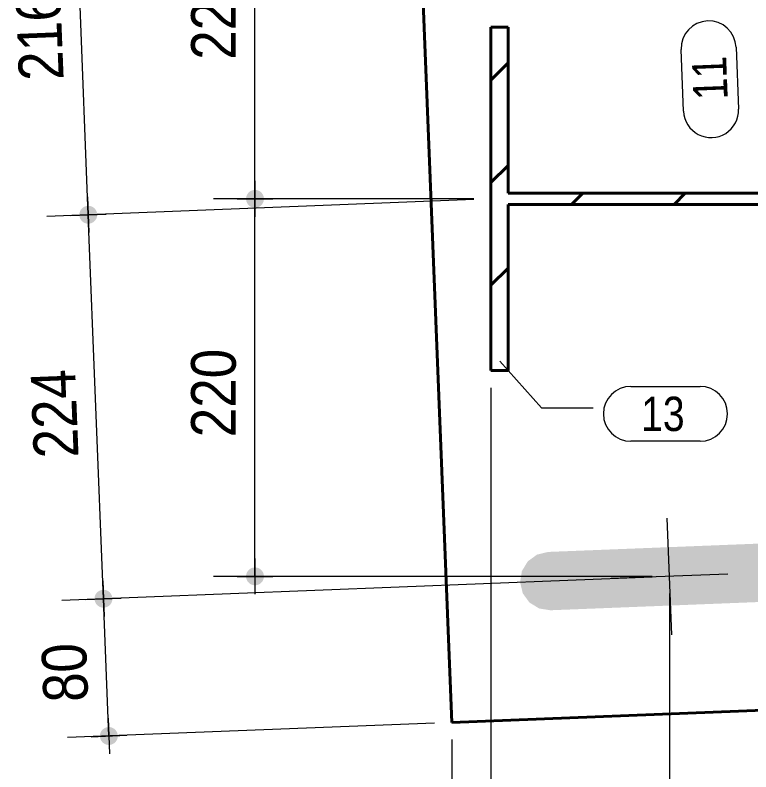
# Model space of a CAD drawing. Header units: millimetres. Extents: x 2 to 584, y 5 to 405.
# Drawn here: x 77.44 to 120.28, y 49.83 to 93.9 of the extents above; entities that cross this region are included whole.
import ezdxf

# ---------------------------------------------------------------- set-up
doc = ezdxf.new("R2010")
doc.units = ezdxf.units.MM
for name, color, linetype, lineweight in [('Boulon', 7, 'Continuous', 0), ('Cotation', 7, 'Continuous', 0), ('Piece', 2, 'Continuous', 0), ('Repère pièce', 3, 'Continuous', 0)]:
    doc.layers.add(name, color=color, linetype=linetype, lineweight=lineweight)
doc.styles.add('ARIAL', font='ARIAL.TTF')
doc.styles.add('COMIC_SANS_MS', font='COMIC.TTF')

# ---------------------------------------------------------------- blocks, each defined once
blk = doc.blocks.new('*A1')
at = {"layer": 'Piece', "color": 2, "linetype": 'Continuous', "lineweight": 40}
for p, q in [((105.14239, 90.114636), (106.14239, 91.114636)), ((123.14239, 90.199025), (124.14239, 91.199025)), ((105.14239, 84.142765), (106.14239, 85.142765)), ((123.14239, 84.227154), (124.14239, 85.227154)), ((109.84552, 82.874025), (110.49552, 83.524025)), ((115.81739, 82.874025), (116.46739, 83.524025)), ((121.789261, 82.874025), (122.439261, 83.524025)), ((105.14239, 78.170895), (106.14239, 79.170895)), ((123.14239, 78.255284), (124.14239, 79.255284)), ((124.058001, 73.199025), (124.135276, 73.276299))]:
    blk.add_line(p, q, dxfattribs=at)
blk = doc.blocks.new('*A60')
at = {"layer": 'Boulon'}
blk.add_hatch(color=256, dxfattribs=at).paths.add_polyline_path([(122.467, 63.191), (123.122, 63.087), (123.688, 62.741), (124.078, 62.204), (124.233, 61.559), (124.129, 60.904), (123.783, 60.339), (123.246, 59.949), (122.601, 59.794), (108.612, 59.241), (107.957, 59.344), (107.391, 59.691), (107.001, 60.227), (106.846, 60.872), (106.95, 61.528), (107.296, 62.093), (107.833, 62.483), (108.478, 62.638)], flags=17)
at = {"layer": 'Boulon', "linetype": 'Continuous', "lineweight": 0}
for p, q in [((115.674, 57.819), (115.405, 64.613)), ((118.937, 61.35), (112.142, 61.082))]:
    blk.add_line(p, q, dxfattribs=at)
blk = doc.blocks.new('*A61')
at = {"layer": 'Piece', "color": 2, "linetype": 'Continuous', "lineweight": 40}
for p, q in [((105.14239, 73.199025), (105.14239, 93.199025)), ((105.14239, 93.199025), (106.14239, 93.199025)), ((106.14239, 93.199025), (106.14239, 83.524025)), ((123.14239, 93.199025), (123.14239, 83.524025)), ((124.14239, 93.199025), (123.14239, 93.199025)), ((124.14239, 73.199025), (124.14239, 93.199025)), ((106.14239, 83.524025), (123.14239, 83.524025)), ((106.14239, 73.199025), (106.14239, 82.874025)), ((106.14239, 82.874025), (123.14239, 82.874025)), ((123.14239, 82.874025), (123.14239, 73.199025)), ((105.14239, 73.199025), (106.14239, 73.199025)), ((123.14239, 73.199025), (124.14239, 73.199025))]:
    blk.add_line(p, q, dxfattribs=at)
blk = doc.blocks.new('*A62')
at = {"layer": 'Piece', "color": 2, "linetype": 'Continuous', "lineweight": 40}
for p, q in [((100.496385, 112.662012), (102.865478, 52.708802)), ((102.865478, 52.708802), (128.845202, 53.73541))]:
    blk.add_line(p, q, dxfattribs=at)
blk = doc.blocks.new('*A121')
at = {"layer": 'Cotation'}
for points in [[(102.84, 43.532), (102.815, 43.534), (102.789, 43.537), (102.764, 43.541), (102.739, 43.547), (102.715, 43.554), (102.69, 43.562), (102.666, 43.571), (102.643, 43.581), (102.62, 43.593), (102.598, 43.605), (102.577, 43.619), (102.556, 43.634), (102.536, 43.649), (102.516, 43.666), (102.498, 43.684), (102.48, 43.702), (102.464, 43.721), (102.448, 43.742), (102.433, 43.762), (102.419, 43.784), (102.407, 43.806), (102.395, 43.829), (102.385, 43.852), (102.376, 43.876), (102.368, 43.9), (102.361, 43.925), (102.355, 43.95), (102.351, 43.975), (102.348, 44), (102.346, 44.026), (102.345, 44.051), (102.346, 44.077), (102.348, 44.102), (102.351, 44.128), (102.355, 44.153), (102.361, 44.178), (102.368, 44.202), (102.376, 44.226), (102.385, 44.25), (102.395, 44.274), (102.407, 44.296), (102.419, 44.319), (102.433, 44.34), (102.448, 44.361), (102.464, 44.381), (102.48, 44.4), (102.498, 44.419), (102.516, 44.437), (102.536, 44.453), (102.556, 44.469), (102.577, 44.484), (102.598, 44.497), (102.62, 44.51), (102.643, 44.521), (102.666, 44.532), (102.69, 44.541), (102.715, 44.549), (102.739, 44.556), (102.764, 44.561), (102.789, 44.566), (102.815, 44.569), (102.84, 44.571), (102.865, 44.571), (102.891, 44.571), (102.916, 44.569), (102.942, 44.566), (102.967, 44.561), (102.992, 44.556), (103.016, 44.549), (103.041, 44.541), (103.064, 44.532), (103.088, 44.521), (103.111, 44.51), (103.133, 44.497), (103.154, 44.484), (103.175, 44.469), (103.195, 44.453), (103.215, 44.437), (103.233, 44.419), (103.251, 44.4), (103.267, 44.381), (103.283, 44.361), (103.298, 44.34), (103.311, 44.319), (103.324, 44.296), (103.336, 44.274), (103.346, 44.25), (103.355, 44.226), (103.363, 44.202), (103.37, 44.178), (103.375, 44.153), (103.38, 44.128), (103.383, 44.102), (103.385, 44.077), (103.385, 44.051), (103.385, 44.026), (103.383, 44), (103.38, 43.975), (103.375, 43.95), (103.37, 43.925), (103.363, 43.9), (103.355, 43.876), (103.346, 43.852), (103.336, 43.829), (103.324, 43.806), (103.311, 43.784), (103.298, 43.762), (103.283, 43.742), (103.267, 43.721), (103.251, 43.702), (103.233, 43.684), (103.215, 43.666), (103.195, 43.649), (103.175, 43.634), (103.154, 43.619), (103.133, 43.605), (103.111, 43.593), (103.088, 43.581), (103.064, 43.571), (103.041, 43.562), (103.016, 43.554), (102.992, 43.547), (102.967, 43.541), (102.942, 43.537), (102.916, 43.534), (102.891, 43.532), (102.865, 43.531)], [(105.117, 43.532), (105.091, 43.534), (105.066, 43.537), (105.041, 43.541), (105.016, 43.547), (104.991, 43.554), (104.967, 43.562), (104.943, 43.571), (104.92, 43.581), (104.897, 43.593), (104.875, 43.605), (104.853, 43.619), (104.833, 43.634), (104.813, 43.649), (104.793, 43.666), (104.775, 43.684), (104.757, 43.702), (104.74, 43.721), (104.725, 43.742), (104.71, 43.762), (104.696, 43.784), (104.684, 43.806), (104.672, 43.829), (104.662, 43.852), (104.653, 43.876), (104.645, 43.9), (104.638, 43.925), (104.632, 43.95), (104.628, 43.975), (104.625, 44), (104.623, 44.026), (104.622, 44.051), (104.623, 44.077), (104.625, 44.102), (104.628, 44.128), (104.632, 44.153), (104.638, 44.178), (104.645, 44.202), (104.653, 44.226), (104.662, 44.25), (104.672, 44.274), (104.684, 44.296), (104.696, 44.319), (104.71, 44.34), (104.725, 44.361), (104.74, 44.381), (104.757, 44.4), (104.775, 44.419), (104.793, 44.437), (104.813, 44.453), (104.833, 44.469), (104.853, 44.484), (104.875, 44.497), (104.897, 44.51), (104.92, 44.521), (104.943, 44.532), (104.967, 44.541), (104.991, 44.549), (105.016, 44.556), (105.041, 44.561), (105.066, 44.566), (105.091, 44.569), (105.117, 44.571), (105.142, 44.571), (105.168, 44.571), (105.193, 44.569), (105.219, 44.566), (105.244, 44.561), (105.269, 44.556), (105.293, 44.549), (105.318, 44.541), (105.341, 44.532), (105.365, 44.521), (105.388, 44.51), (105.41, 44.497), (105.431, 44.484), (105.452, 44.469), (105.472, 44.453), (105.492, 44.437), (105.51, 44.419), (105.528, 44.4), (105.544, 44.381), (105.56, 44.361), (105.575, 44.34), (105.588, 44.319), (105.601, 44.296), (105.612, 44.274), (105.623, 44.25), (105.632, 44.226), (105.64, 44.202), (105.647, 44.178), (105.652, 44.153), (105.657, 44.128), (105.66, 44.102), (105.662, 44.077), (105.662, 44.051), (105.662, 44.026), (105.66, 44), (105.657, 43.975), (105.652, 43.95), (105.647, 43.925), (105.64, 43.9), (105.632, 43.876), (105.623, 43.852), (105.612, 43.829), (105.601, 43.806), (105.588, 43.784), (105.575, 43.762), (105.56, 43.742), (105.544, 43.721), (105.528, 43.702), (105.51, 43.684), (105.492, 43.666), (105.472, 43.649), (105.452, 43.634), (105.431, 43.619), (105.41, 43.605), (105.388, 43.593), (105.365, 43.581), (105.341, 43.571), (105.318, 43.562), (105.293, 43.554), (105.269, 43.547), (105.244, 43.541), (105.219, 43.537), (105.193, 43.534), (105.168, 43.532), (105.142, 43.531)]]:
    blk.add_hatch(color=256, dxfattribs=at).paths.add_polyline_path(points, flags=17)
at = {"layer": 'Cotation', "linetype": 'Continuous', "lineweight": 0}
for p, q in [((105.142, 72.199), (105.142, 41.971)), ((102.865, 51.709), (102.865, 41.971)), ((102.865, 45.091), (102.865, 43.011)), ((105.142, 45.091), (105.142, 43.011)), ((102.865, 44.051), (97.059, 44.051)), ((102.865, 44.051), (97.059, 44.051)), ((103.905, 44.051), (101.825, 44.051)), ((102.865, 44.051), (105.142, 44.051)), ((106.182, 44.051), (104.102, 44.051)), ((105.142, 44.051), (106.182, 44.051))]:
    blk.add_line(p, q, dxfattribs=at)
at = {"layer": 'Cotation'}
for p in [(102.865, 44.051), (105.142, 44.051)]:
    blk.add_point(p, dxfattribs=at)
at = {"layer": 'Cotation', "style": 'ARIAL', "width": 0.85}
blk.add_text('23', height=2.6, dxfattribs=at).set_placement((98.034, 45.171))
blk = doc.blocks.new('*A122')
at = {"layer": 'Cotation'}
for points in [[(105.117, 43.532), (105.091, 43.534), (105.066, 43.537), (105.041, 43.541), (105.016, 43.547), (104.991, 43.554), (104.967, 43.562), (104.943, 43.571), (104.92, 43.581), (104.897, 43.593), (104.875, 43.605), (104.853, 43.619), (104.833, 43.634), (104.813, 43.649), (104.793, 43.666), (104.775, 43.684), (104.757, 43.702), (104.74, 43.721), (104.725, 43.742), (104.71, 43.762), (104.696, 43.784), (104.684, 43.806), (104.672, 43.829), (104.662, 43.852), (104.653, 43.876), (104.645, 43.9), (104.638, 43.925), (104.632, 43.95), (104.628, 43.975), (104.625, 44), (104.623, 44.026), (104.622, 44.051), (104.623, 44.077), (104.625, 44.102), (104.628, 44.128), (104.632, 44.153), (104.638, 44.178), (104.645, 44.202), (104.653, 44.226), (104.662, 44.25), (104.672, 44.274), (104.684, 44.296), (104.696, 44.319), (104.71, 44.34), (104.725, 44.361), (104.74, 44.381), (104.757, 44.4), (104.775, 44.419), (104.793, 44.437), (104.813, 44.453), (104.833, 44.469), (104.853, 44.484), (104.875, 44.497), (104.897, 44.51), (104.92, 44.521), (104.943, 44.532), (104.967, 44.541), (104.991, 44.549), (105.016, 44.556), (105.041, 44.561), (105.066, 44.566), (105.091, 44.569), (105.117, 44.571), (105.142, 44.571), (105.168, 44.571), (105.193, 44.569), (105.219, 44.566), (105.244, 44.561), (105.269, 44.556), (105.293, 44.549), (105.318, 44.541), (105.341, 44.532), (105.365, 44.521), (105.388, 44.51), (105.41, 44.497), (105.431, 44.484), (105.452, 44.469), (105.472, 44.453), (105.492, 44.437), (105.51, 44.419), (105.528, 44.4), (105.544, 44.381), (105.56, 44.361), (105.575, 44.34), (105.588, 44.319), (105.601, 44.296), (105.612, 44.274), (105.623, 44.25), (105.632, 44.226), (105.64, 44.202), (105.647, 44.178), (105.652, 44.153), (105.657, 44.128), (105.66, 44.102), (105.662, 44.077), (105.662, 44.051), (105.662, 44.026), (105.66, 44), (105.657, 43.975), (105.652, 43.95), (105.647, 43.925), (105.64, 43.9), (105.632, 43.876), (105.623, 43.852), (105.612, 43.829), (105.601, 43.806), (105.588, 43.784), (105.575, 43.762), (105.56, 43.742), (105.544, 43.721), (105.528, 43.702), (105.51, 43.684), (105.492, 43.666), (105.472, 43.649), (105.452, 43.634), (105.431, 43.619), (105.41, 43.605), (105.388, 43.593), (105.365, 43.581), (105.341, 43.571), (105.318, 43.562), (105.293, 43.554), (105.269, 43.547), (105.244, 43.541), (105.219, 43.537), (105.193, 43.534), (105.168, 43.532), (105.142, 43.531)], [(115.514, 43.532), (115.488, 43.534), (115.463, 43.537), (115.438, 43.541), (115.413, 43.547), (115.389, 43.554), (115.364, 43.562), (115.34, 43.571), (115.317, 43.581), (115.294, 43.593), (115.272, 43.605), (115.251, 43.619), (115.23, 43.634), (115.21, 43.649), (115.19, 43.666), (115.172, 43.684), (115.154, 43.702), (115.137, 43.721), (115.122, 43.742), (115.107, 43.762), (115.093, 43.784), (115.081, 43.806), (115.069, 43.829), (115.059, 43.852), (115.05, 43.876), (115.042, 43.9), (115.035, 43.925), (115.029, 43.95), (115.025, 43.975), (115.022, 44), (115.02, 44.026), (115.019, 44.051), (115.02, 44.077), (115.022, 44.102), (115.025, 44.128), (115.029, 44.153), (115.035, 44.178), (115.042, 44.202), (115.05, 44.226), (115.059, 44.25), (115.069, 44.274), (115.081, 44.296), (115.093, 44.319), (115.107, 44.34), (115.122, 44.361), (115.137, 44.381), (115.154, 44.4), (115.172, 44.419), (115.19, 44.437), (115.21, 44.453), (115.23, 44.469), (115.251, 44.484), (115.272, 44.497), (115.294, 44.51), (115.317, 44.521), (115.34, 44.532), (115.364, 44.541), (115.389, 44.549), (115.413, 44.556), (115.438, 44.561), (115.463, 44.566), (115.488, 44.569), (115.514, 44.571), (115.539, 44.571), (115.565, 44.571), (115.59, 44.569), (115.616, 44.566), (115.641, 44.561), (115.666, 44.556), (115.69, 44.549), (115.715, 44.541), (115.738, 44.532), (115.762, 44.521), (115.785, 44.51), (115.807, 44.497), (115.828, 44.484), (115.849, 44.469), (115.869, 44.453), (115.889, 44.437), (115.907, 44.419), (115.925, 44.4), (115.941, 44.381), (115.957, 44.361), (115.972, 44.34), (115.985, 44.319), (115.998, 44.296), (116.01, 44.274), (116.02, 44.25), (116.029, 44.226), (116.037, 44.202), (116.044, 44.178), (116.049, 44.153), (116.054, 44.128), (116.057, 44.102), (116.059, 44.077), (116.059, 44.051), (116.059, 44.026), (116.057, 44), (116.054, 43.975), (116.049, 43.95), (116.044, 43.925), (116.037, 43.9), (116.029, 43.876), (116.02, 43.852), (116.01, 43.829), (115.998, 43.806), (115.985, 43.784), (115.972, 43.762), (115.957, 43.742), (115.941, 43.721), (115.925, 43.702), (115.907, 43.684), (115.889, 43.666), (115.869, 43.649), (115.849, 43.634), (115.828, 43.619), (115.807, 43.605), (115.785, 43.593), (115.762, 43.581), (115.738, 43.571), (115.715, 43.562), (115.69, 43.554), (115.666, 43.547), (115.641, 43.541), (115.616, 43.537), (115.59, 43.534), (115.565, 43.532), (115.539, 43.531)]]:
    blk.add_hatch(color=256, dxfattribs=at).paths.add_polyline_path(points, flags=17)
at = {"layer": 'Cotation', "linetype": 'Continuous', "lineweight": 0}
for p, q in [((105.142, 72.199), (105.142, 41.971)), ((115.539, 60.216), (115.539, 41.971)), ((105.142, 45.091), (105.142, 43.011)), ((115.539, 45.091), (115.539, 43.011)), ((106.182, 44.051), (104.102, 44.051)), ((105.142, 44.051), (104.102, 44.051)), ((105.142, 44.051), (115.539, 44.051)), ((116.579, 44.051), (114.499, 44.051)), ((115.539, 44.051), (116.579, 44.051))]:
    blk.add_line(p, q, dxfattribs=at)
at = {"layer": 'Cotation'}
for p in [(105.142, 44.051), (115.539, 44.051)]:
    blk.add_point(p, dxfattribs=at)
at = {"layer": 'Cotation', "style": 'ARIAL', "width": 0.85}
blk.add_text('104', height=2.6, dxfattribs=at).set_placement((107.448, 45.171))
blk = doc.blocks.new('*A127')
at = {"layer": 'Cotation'}
for points in [[(82.554, 59.394), (82.529, 59.396), (82.504, 59.399), (82.479, 59.403), (82.454, 59.409), (82.429, 59.416), (82.405, 59.424), (82.381, 59.433), (82.358, 59.443), (82.335, 59.455), (82.313, 59.467), (82.291, 59.481), (82.27, 59.496), (82.25, 59.511), (82.231, 59.528), (82.212, 59.546), (82.195, 59.564), (82.178, 59.584), (82.162, 59.604), (82.148, 59.625), (82.134, 59.646), (82.121, 59.668), (82.11, 59.691), (82.1, 59.714), (82.09, 59.738), (82.082, 59.763), (82.076, 59.787), (82.07, 59.812), (82.066, 59.837), (82.062, 59.862), (82.061, 59.888), (82.06, 59.913), (82.061, 59.939), (82.062, 59.964), (82.066, 59.99), (82.07, 60.015), (82.076, 60.04), (82.082, 60.064), (82.09, 60.089), (82.1, 60.112), (82.11, 60.136), (82.121, 60.159), (82.134, 60.181), (82.148, 60.202), (82.162, 60.223), (82.178, 60.243), (82.195, 60.263), (82.212, 60.281), (82.231, 60.299), (82.25, 60.315), (82.27, 60.331), (82.291, 60.346), (82.313, 60.359), (82.335, 60.372), (82.358, 60.384), (82.381, 60.394), (82.405, 60.403), (82.429, 60.411), (82.454, 60.418), (82.479, 60.423), (82.504, 60.428), (82.529, 60.431), (82.554, 60.433), (82.58, 60.433), (82.605, 60.433), (82.631, 60.431), (82.656, 60.428), (82.681, 60.423), (82.706, 60.418), (82.731, 60.411), (82.755, 60.403), (82.779, 60.394), (82.802, 60.384), (82.825, 60.372), (82.847, 60.359), (82.869, 60.346), (82.89, 60.331), (82.91, 60.315), (82.929, 60.299), (82.948, 60.281), (82.965, 60.263), (82.982, 60.243), (82.998, 60.223), (83.012, 60.202), (83.026, 60.181), (83.039, 60.159), (83.05, 60.136), (83.06, 60.112), (83.07, 60.089), (83.078, 60.064), (83.084, 60.04), (83.09, 60.015), (83.094, 59.99), (83.097, 59.964), (83.099, 59.939), (83.1, 59.913), (83.099, 59.888), (83.097, 59.862), (83.094, 59.837), (83.09, 59.812), (83.084, 59.787), (83.078, 59.763), (83.07, 59.738), (83.06, 59.714), (83.05, 59.691), (83.039, 59.668), (83.026, 59.646), (83.012, 59.625), (82.998, 59.604), (82.982, 59.584), (82.965, 59.564), (82.948, 59.546), (82.929, 59.528), (82.91, 59.511), (82.89, 59.496), (82.869, 59.481), (82.847, 59.467), (82.825, 59.455), (82.802, 59.443), (82.779, 59.433), (82.755, 59.424), (82.731, 59.416), (82.706, 59.409), (82.681, 59.403), (82.656, 59.399), (82.631, 59.396), (82.605, 59.394), (82.58, 59.393)], [(82.87, 51.4), (82.845, 51.402), (82.82, 51.405), (82.794, 51.41), (82.77, 51.415), (82.745, 51.422), (82.721, 51.43), (82.697, 51.439), (82.674, 51.45), (82.651, 51.461), (82.629, 51.474), (82.607, 51.487), (82.586, 51.502), (82.566, 51.518), (82.547, 51.534), (82.528, 51.552), (82.511, 51.57), (82.494, 51.59), (82.478, 51.61), (82.463, 51.631), (82.45, 51.652), (82.437, 51.675), (82.426, 51.697), (82.415, 51.721), (82.406, 51.745), (82.398, 51.769), (82.391, 51.793), (82.386, 51.818), (82.381, 51.843), (82.378, 51.869), (82.376, 51.894), (82.376, 51.92), (82.376, 51.945), (82.378, 51.971), (82.381, 51.996), (82.386, 52.021), (82.391, 52.046), (82.398, 52.071), (82.406, 52.095), (82.415, 52.119), (82.426, 52.142), (82.437, 52.165), (82.45, 52.187), (82.463, 52.209), (82.478, 52.229), (82.494, 52.25), (82.511, 52.269), (82.528, 52.287), (82.547, 52.305), (82.566, 52.322), (82.586, 52.337), (82.607, 52.352), (82.629, 52.366), (82.651, 52.378), (82.674, 52.39), (82.697, 52.4), (82.721, 52.409), (82.745, 52.417), (82.77, 52.424), (82.794, 52.43), (82.82, 52.434), (82.845, 52.437), (82.87, 52.439), (82.896, 52.44), (82.921, 52.439), (82.947, 52.437), (82.972, 52.434), (82.997, 52.43), (83.022, 52.424), (83.047, 52.417), (83.071, 52.409), (83.095, 52.4), (83.118, 52.39), (83.141, 52.378), (83.163, 52.366), (83.185, 52.352), (83.206, 52.337), (83.226, 52.322), (83.245, 52.305), (83.264, 52.287), (83.281, 52.269), (83.298, 52.25), (83.314, 52.229), (83.328, 52.209), (83.342, 52.187), (83.354, 52.165), (83.366, 52.142), (83.376, 52.119), (83.385, 52.095), (83.393, 52.071), (83.4, 52.046), (83.406, 52.021), (83.41, 51.996), (83.413, 51.971), (83.415, 51.945), (83.416, 51.92), (83.415, 51.894), (83.413, 51.869), (83.41, 51.843), (83.406, 51.818), (83.4, 51.793), (83.393, 51.769), (83.385, 51.745), (83.376, 51.721), (83.366, 51.697), (83.354, 51.675), (83.342, 51.652), (83.328, 51.631), (83.314, 51.61), (83.298, 51.59), (83.281, 51.57), (83.264, 51.552), (83.245, 51.534), (83.226, 51.518), (83.206, 51.502), (83.185, 51.487), (83.163, 51.474), (83.141, 51.461), (83.118, 51.45), (83.095, 51.439), (83.071, 51.43), (83.047, 51.422), (83.022, 51.415), (82.997, 51.41), (82.972, 51.405), (82.947, 51.402), (82.921, 51.4), (82.896, 51.4)]]:
    blk.add_hatch(color=256, dxfattribs=at).paths.add_polyline_path(points, flags=17)
at = {"layer": 'Cotation', "linetype": 'Continuous', "lineweight": 0}
for p, q in [((114.54, 61.176), (80.162, 59.818)), ((82.539, 60.953), (82.621, 58.874)), ((82.58, 59.913), (82.539, 60.953)), ((81.541, 59.872), (83.619, 59.955)), ((82.896, 51.92), (82.58, 59.913)), ((82.855, 52.959), (82.937, 50.88)), ((101.866, 52.669), (80.478, 51.824)), ((81.857, 51.879), (83.935, 51.961)), ((82.896, 51.92), (82.937, 50.88))]:
    blk.add_line(p, q, dxfattribs=at)
at = {"layer": 'Cotation'}
for p in [(82.58, 59.913), (82.896, 51.92)]:
    blk.add_point(p, dxfattribs=at)
at = {"layer": 'Cotation', "style": 'ARIAL', "width": 0.85}
blk.add_text('80', height=2.6, rotation=92.2634, dxfattribs=at).set_placement((81.695, 53.945))
blk = doc.blocks.new('*A128')
at = {"layer": 'Cotation'}
for points in [[(81.671, 81.753), (81.645, 81.755), (81.62, 81.758), (81.595, 81.763), (81.57, 81.768), (81.545, 81.775), (81.521, 81.783), (81.497, 81.792), (81.474, 81.802), (81.451, 81.814), (81.429, 81.827), (81.408, 81.84), (81.387, 81.855), (81.367, 81.871), (81.347, 81.887), (81.329, 81.905), (81.311, 81.923), (81.294, 81.943), (81.279, 81.963), (81.264, 81.984), (81.25, 82.005), (81.238, 82.027), (81.226, 82.05), (81.216, 82.074), (81.207, 82.097), (81.199, 82.122), (81.192, 82.146), (81.186, 82.171), (81.182, 82.196), (81.179, 82.222), (81.177, 82.247), (81.176, 82.273), (81.177, 82.298), (81.179, 82.324), (81.182, 82.349), (81.186, 82.374), (81.192, 82.399), (81.199, 82.423), (81.207, 82.448), (81.216, 82.472), (81.226, 82.495), (81.238, 82.518), (81.25, 82.54), (81.264, 82.561), (81.279, 82.582), (81.294, 82.602), (81.311, 82.622), (81.329, 82.64), (81.347, 82.658), (81.367, 82.675), (81.387, 82.69), (81.408, 82.705), (81.429, 82.719), (81.451, 82.731), (81.474, 82.743), (81.497, 82.753), (81.521, 82.762), (81.545, 82.77), (81.57, 82.777), (81.595, 82.783), (81.62, 82.787), (81.645, 82.79), (81.671, 82.792), (81.696, 82.793), (81.722, 82.792), (81.747, 82.79), (81.773, 82.787), (81.798, 82.783), (81.823, 82.777), (81.847, 82.77), (81.872, 82.762), (81.895, 82.753), (81.919, 82.743), (81.942, 82.731), (81.964, 82.719), (81.985, 82.705), (82.006, 82.69), (82.026, 82.675), (82.046, 82.658), (82.064, 82.64), (82.082, 82.622), (82.098, 82.602), (82.114, 82.582), (82.129, 82.561), (82.142, 82.54), (82.155, 82.518), (82.167, 82.495), (82.177, 82.472), (82.186, 82.448), (82.194, 82.423), (82.201, 82.399), (82.206, 82.374), (82.211, 82.349), (82.214, 82.324), (82.216, 82.298), (82.216, 82.273), (82.216, 82.247), (82.214, 82.222), (82.211, 82.196), (82.206, 82.171), (82.201, 82.146), (82.194, 82.122), (82.186, 82.097), (82.177, 82.074), (82.167, 82.05), (82.155, 82.027), (82.142, 82.005), (82.129, 81.984), (82.114, 81.963), (82.098, 81.943), (82.082, 81.923), (82.064, 81.905), (82.046, 81.887), (82.026, 81.871), (82.006, 81.855), (81.985, 81.84), (81.964, 81.827), (81.942, 81.814), (81.919, 81.802), (81.895, 81.792), (81.872, 81.783), (81.847, 81.775), (81.823, 81.768), (81.798, 81.763), (81.773, 81.758), (81.747, 81.755), (81.722, 81.753), (81.696, 81.753)], [(82.554, 59.394), (82.529, 59.396), (82.504, 59.399), (82.479, 59.403), (82.454, 59.409), (82.429, 59.416), (82.405, 59.424), (82.381, 59.433), (82.358, 59.443), (82.335, 59.455), (82.313, 59.467), (82.291, 59.481), (82.27, 59.496), (82.25, 59.511), (82.231, 59.528), (82.212, 59.546), (82.195, 59.564), (82.178, 59.584), (82.162, 59.604), (82.148, 59.625), (82.134, 59.646), (82.121, 59.668), (82.11, 59.691), (82.1, 59.714), (82.09, 59.738), (82.082, 59.763), (82.076, 59.787), (82.07, 59.812), (82.066, 59.837), (82.062, 59.862), (82.061, 59.888), (82.06, 59.913), (82.061, 59.939), (82.062, 59.964), (82.066, 59.99), (82.07, 60.015), (82.076, 60.04), (82.082, 60.064), (82.09, 60.089), (82.1, 60.112), (82.11, 60.136), (82.121, 60.159), (82.134, 60.181), (82.148, 60.202), (82.162, 60.223), (82.178, 60.243), (82.195, 60.263), (82.212, 60.281), (82.231, 60.299), (82.25, 60.315), (82.27, 60.331), (82.291, 60.346), (82.313, 60.359), (82.335, 60.372), (82.358, 60.384), (82.381, 60.394), (82.405, 60.403), (82.429, 60.411), (82.454, 60.418), (82.479, 60.423), (82.504, 60.428), (82.529, 60.431), (82.554, 60.433), (82.58, 60.433), (82.605, 60.433), (82.631, 60.431), (82.656, 60.428), (82.681, 60.423), (82.706, 60.418), (82.731, 60.411), (82.755, 60.403), (82.779, 60.394), (82.802, 60.384), (82.825, 60.372), (82.847, 60.359), (82.869, 60.346), (82.89, 60.331), (82.91, 60.315), (82.929, 60.299), (82.948, 60.281), (82.965, 60.263), (82.982, 60.243), (82.998, 60.223), (83.012, 60.202), (83.026, 60.181), (83.039, 60.159), (83.05, 60.136), (83.06, 60.112), (83.07, 60.089), (83.078, 60.064), (83.084, 60.04), (83.09, 60.015), (83.094, 59.99), (83.097, 59.964), (83.099, 59.939), (83.1, 59.913), (83.099, 59.888), (83.097, 59.862), (83.094, 59.837), (83.09, 59.812), (83.084, 59.787), (83.078, 59.763), (83.07, 59.738), (83.06, 59.714), (83.05, 59.691), (83.039, 59.668), (83.026, 59.646), (83.012, 59.625), (82.998, 59.604), (82.982, 59.584), (82.965, 59.564), (82.948, 59.546), (82.929, 59.528), (82.91, 59.511), (82.89, 59.496), (82.869, 59.481), (82.847, 59.467), (82.825, 59.455), (82.802, 59.443), (82.779, 59.433), (82.755, 59.424), (82.731, 59.416), (82.706, 59.409), (82.681, 59.403), (82.656, 59.399), (82.631, 59.396), (82.605, 59.394), (82.58, 59.393)]]:
    blk.add_hatch(color=256, dxfattribs=at).paths.add_polyline_path(points, flags=17)
at = {"layer": 'Cotation', "linetype": 'Continuous', "lineweight": 0}
for p, q in [((81.655, 83.312), (81.738, 81.233)), ((81.696, 82.273), (81.655, 83.312)), ((104.143, 83.16), (79.278, 82.177)), ((80.657, 82.231), (82.736, 82.314)), ((82.58, 59.913), (81.696, 82.273)), ((114.54, 61.176), (80.162, 59.818)), ((82.539, 60.953), (82.621, 58.874)), ((81.541, 59.872), (83.619, 59.955)), ((82.58, 59.913), (82.621, 58.874))]:
    blk.add_line(p, q, dxfattribs=at)
at = {"layer": 'Cotation'}
for p in [(81.696, 82.273), (82.58, 59.913)]:
    blk.add_point(p, dxfattribs=at)
at = {"layer": 'Cotation', "style": 'ARIAL', "width": 0.85}
blk.add_text('224', height=2.6, rotation=92.2634, dxfattribs=at).set_placement((81.133, 68.158))
blk = doc.blocks.new('*A129')
at = {"layer": 'Cotation'}
for points in [[(80.817, 103.36), (80.792, 103.362), (80.766, 103.365), (80.741, 103.369), (80.716, 103.375), (80.692, 103.382), (80.667, 103.39), (80.644, 103.399), (80.62, 103.409), (80.598, 103.421), (80.575, 103.433), (80.554, 103.447), (80.533, 103.461), (80.513, 103.477), (80.493, 103.494), (80.475, 103.511), (80.457, 103.53), (80.441, 103.549), (80.425, 103.569), (80.41, 103.59), (80.397, 103.612), (80.384, 103.634), (80.373, 103.657), (80.362, 103.68), (80.353, 103.704), (80.345, 103.728), (80.338, 103.753), (80.333, 103.778), (80.328, 103.803), (80.325, 103.828), (80.323, 103.854), (80.323, 103.879), (80.323, 103.905), (80.325, 103.93), (80.328, 103.955), (80.333, 103.981), (80.338, 104.005), (80.345, 104.03), (80.353, 104.054), (80.362, 104.078), (80.373, 104.101), (80.384, 104.124), (80.397, 104.146), (80.41, 104.168), (80.425, 104.189), (80.441, 104.209), (80.457, 104.228), (80.475, 104.247), (80.493, 104.264), (80.513, 104.281), (80.533, 104.297), (80.554, 104.312), (80.575, 104.325), (80.598, 104.338), (80.62, 104.349), (80.644, 104.36), (80.667, 104.369), (80.692, 104.377), (80.716, 104.384), (80.741, 104.389), (80.766, 104.394), (80.792, 104.397), (80.817, 104.399), (80.843, 104.399), (80.868, 104.399), (80.894, 104.397), (80.919, 104.394), (80.944, 104.389), (80.969, 104.384), (80.994, 104.377), (81.018, 104.369), (81.042, 104.36), (81.065, 104.349), (81.088, 104.338), (81.11, 104.325), (81.132, 104.312), (81.152, 104.297), (81.173, 104.281), (81.192, 104.264), (81.21, 104.247), (81.228, 104.228), (81.245, 104.209), (81.26, 104.189), (81.275, 104.168), (81.289, 104.146), (81.301, 104.124), (81.313, 104.101), (81.323, 104.078), (81.332, 104.054), (81.34, 104.03), (81.347, 104.005), (81.353, 103.981), (81.357, 103.955), (81.36, 103.93), (81.362, 103.905), (81.363, 103.879), (81.362, 103.854), (81.36, 103.828), (81.357, 103.803), (81.353, 103.778), (81.347, 103.753), (81.34, 103.728), (81.332, 103.704), (81.323, 103.68), (81.313, 103.657), (81.301, 103.634), (81.289, 103.612), (81.275, 103.59), (81.26, 103.569), (81.245, 103.549), (81.228, 103.53), (81.21, 103.511), (81.192, 103.494), (81.173, 103.477), (81.152, 103.461), (81.132, 103.447), (81.11, 103.433), (81.088, 103.421), (81.065, 103.409), (81.042, 103.399), (81.018, 103.39), (80.994, 103.382), (80.969, 103.375), (80.944, 103.369), (80.919, 103.365), (80.894, 103.362), (80.868, 103.36), (80.843, 103.359)], [(81.671, 81.753), (81.645, 81.755), (81.62, 81.758), (81.595, 81.763), (81.57, 81.768), (81.545, 81.775), (81.521, 81.783), (81.497, 81.792), (81.474, 81.802), (81.451, 81.814), (81.429, 81.827), (81.408, 81.84), (81.387, 81.855), (81.367, 81.871), (81.347, 81.887), (81.329, 81.905), (81.311, 81.923), (81.294, 81.943), (81.279, 81.963), (81.264, 81.984), (81.25, 82.005), (81.238, 82.027), (81.226, 82.05), (81.216, 82.074), (81.207, 82.097), (81.199, 82.122), (81.192, 82.146), (81.186, 82.171), (81.182, 82.196), (81.179, 82.222), (81.177, 82.247), (81.176, 82.273), (81.177, 82.298), (81.179, 82.324), (81.182, 82.349), (81.186, 82.374), (81.192, 82.399), (81.199, 82.423), (81.207, 82.448), (81.216, 82.472), (81.226, 82.495), (81.238, 82.518), (81.25, 82.54), (81.264, 82.561), (81.279, 82.582), (81.294, 82.602), (81.311, 82.622), (81.329, 82.64), (81.347, 82.658), (81.367, 82.675), (81.387, 82.69), (81.408, 82.705), (81.429, 82.719), (81.451, 82.731), (81.474, 82.743), (81.497, 82.753), (81.521, 82.762), (81.545, 82.77), (81.57, 82.777), (81.595, 82.783), (81.62, 82.787), (81.645, 82.79), (81.671, 82.792), (81.696, 82.793), (81.722, 82.792), (81.747, 82.79), (81.773, 82.787), (81.798, 82.783), (81.823, 82.777), (81.847, 82.77), (81.872, 82.762), (81.895, 82.753), (81.919, 82.743), (81.942, 82.731), (81.964, 82.719), (81.985, 82.705), (82.006, 82.69), (82.026, 82.675), (82.046, 82.658), (82.064, 82.64), (82.082, 82.622), (82.098, 82.602), (82.114, 82.582), (82.129, 82.561), (82.142, 82.54), (82.155, 82.518), (82.167, 82.495), (82.177, 82.472), (82.186, 82.448), (82.194, 82.423), (82.201, 82.399), (82.206, 82.374), (82.211, 82.349), (82.214, 82.324), (82.216, 82.298), (82.216, 82.273), (82.216, 82.247), (82.214, 82.222), (82.211, 82.196), (82.206, 82.171), (82.201, 82.146), (82.194, 82.122), (82.186, 82.097), (82.177, 82.074), (82.167, 82.05), (82.155, 82.027), (82.142, 82.005), (82.129, 81.984), (82.114, 81.963), (82.098, 81.943), (82.082, 81.923), (82.064, 81.905), (82.046, 81.887), (82.026, 81.871), (82.006, 81.855), (81.985, 81.84), (81.964, 81.827), (81.942, 81.814), (81.919, 81.802), (81.895, 81.792), (81.872, 81.783), (81.847, 81.775), (81.823, 81.768), (81.798, 81.763), (81.773, 81.758), (81.747, 81.755), (81.722, 81.753), (81.696, 81.753)]]:
    blk.add_hatch(color=256, dxfattribs=at).paths.add_polyline_path(points, flags=17)
at = {"layer": 'Cotation', "linetype": 'Continuous', "lineweight": 0}
for p, q in [((112.803, 105.142), (78.425, 103.784)), ((80.802, 104.918), (80.884, 102.84)), ((80.843, 103.879), (80.802, 104.918)), ((79.803, 103.838), (81.882, 103.92)), ((81.696, 82.273), (80.843, 103.879)), ((81.655, 83.312), (81.738, 81.233)), ((104.143, 83.16), (79.278, 82.177)), ((80.657, 82.231), (82.736, 82.314)), ((81.696, 82.273), (81.738, 81.233))]:
    blk.add_line(p, q, dxfattribs=at)
at = {"layer": 'Cotation'}
for p in [(80.843, 103.879), (81.696, 82.273)]:
    blk.add_point(p, dxfattribs=at)
at = {"layer": 'Cotation', "style": 'ARIAL', "width": 0.85}
blk.add_text('216', height=2.6, rotation=92.2634, dxfattribs=at).set_placement((80.265, 90.141))
blk = doc.blocks.new('*A131')
at = {"layer": 'Cotation'}
for points in [[(91.38, 82.68), (91.355, 82.682), (91.33, 82.685), (91.304, 82.689), (91.28, 82.695), (91.255, 82.701), (91.231, 82.709), (91.207, 82.719), (91.184, 82.729), (91.161, 82.74), (91.139, 82.753), (91.117, 82.767), (91.096, 82.781), (91.076, 82.797), (91.057, 82.814), (91.038, 82.831), (91.021, 82.85), (91.004, 82.869), (90.988, 82.889), (90.974, 82.91), (90.96, 82.932), (90.947, 82.954), (90.936, 82.977), (90.926, 83), (90.916, 83.024), (90.908, 83.048), (90.902, 83.073), (90.896, 83.098), (90.892, 83.123), (90.888, 83.148), (90.887, 83.174), (90.886, 83.199), (90.887, 83.225), (90.888, 83.25), (90.892, 83.275), (90.896, 83.3), (90.902, 83.325), (90.908, 83.35), (90.916, 83.374), (90.926, 83.398), (90.936, 83.421), (90.947, 83.444), (90.96, 83.466), (90.974, 83.488), (90.988, 83.509), (91.004, 83.529), (91.021, 83.548), (91.038, 83.567), (91.057, 83.584), (91.076, 83.601), (91.096, 83.617), (91.117, 83.631), (91.139, 83.645), (91.161, 83.658), (91.184, 83.669), (91.207, 83.679), (91.231, 83.689), (91.255, 83.697), (91.28, 83.703), (91.304, 83.709), (91.33, 83.713), (91.355, 83.717), (91.38, 83.718), (91.406, 83.719), (91.431, 83.718), (91.457, 83.717), (91.482, 83.713), (91.507, 83.709), (91.532, 83.703), (91.557, 83.697), (91.581, 83.689), (91.605, 83.679), (91.628, 83.669), (91.651, 83.658), (91.673, 83.645), (91.695, 83.631), (91.716, 83.617), (91.736, 83.601), (91.755, 83.584), (91.774, 83.567), (91.791, 83.548), (91.808, 83.529), (91.824, 83.509), (91.838, 83.488), (91.852, 83.466), (91.865, 83.444), (91.876, 83.421), (91.886, 83.398), (91.896, 83.374), (91.904, 83.35), (91.91, 83.325), (91.916, 83.3), (91.92, 83.275), (91.923, 83.25), (91.925, 83.225), (91.926, 83.199), (91.925, 83.174), (91.923, 83.148), (91.92, 83.123), (91.916, 83.098), (91.91, 83.073), (91.904, 83.048), (91.896, 83.024), (91.886, 83), (91.876, 82.977), (91.865, 82.954), (91.852, 82.932), (91.838, 82.91), (91.824, 82.889), (91.808, 82.869), (91.791, 82.85), (91.774, 82.831), (91.755, 82.814), (91.736, 82.797), (91.716, 82.781), (91.695, 82.767), (91.673, 82.753), (91.651, 82.74), (91.628, 82.729), (91.605, 82.719), (91.581, 82.709), (91.557, 82.701), (91.532, 82.695), (91.507, 82.689), (91.482, 82.685), (91.457, 82.682), (91.431, 82.68), (91.406, 82.679)], [(91.38, 60.696), (91.355, 60.698), (91.33, 60.701), (91.304, 60.706), (91.28, 60.711), (91.255, 60.718), (91.231, 60.726), (91.207, 60.735), (91.184, 60.746), (91.161, 60.757), (91.139, 60.77), (91.117, 60.784), (91.096, 60.798), (91.076, 60.814), (91.057, 60.831), (91.038, 60.848), (91.021, 60.867), (91.004, 60.886), (90.988, 60.906), (90.974, 60.927), (90.96, 60.949), (90.947, 60.971), (90.936, 60.994), (90.926, 61.017), (90.916, 61.041), (90.908, 61.065), (90.902, 61.09), (90.896, 61.114), (90.892, 61.14), (90.888, 61.165), (90.887, 61.19), (90.886, 61.216), (90.887, 61.241), (90.888, 61.267), (90.892, 61.292), (90.896, 61.317), (90.902, 61.342), (90.908, 61.367), (90.916, 61.391), (90.926, 61.415), (90.936, 61.438), (90.947, 61.461), (90.96, 61.483), (90.974, 61.505), (90.988, 61.526), (91.004, 61.546), (91.021, 61.565), (91.038, 61.584), (91.057, 61.601), (91.076, 61.618), (91.096, 61.634), (91.117, 61.648), (91.139, 61.662), (91.161, 61.674), (91.184, 61.686), (91.207, 61.696), (91.231, 61.705), (91.255, 61.713), (91.28, 61.72), (91.304, 61.726), (91.33, 61.73), (91.355, 61.733), (91.38, 61.735), (91.406, 61.736), (91.431, 61.735), (91.457, 61.733), (91.482, 61.73), (91.507, 61.726), (91.532, 61.72), (91.557, 61.713), (91.581, 61.705), (91.605, 61.696), (91.628, 61.686), (91.651, 61.674), (91.673, 61.662), (91.695, 61.648), (91.716, 61.634), (91.736, 61.618), (91.755, 61.601), (91.774, 61.584), (91.791, 61.565), (91.808, 61.546), (91.824, 61.526), (91.838, 61.505), (91.852, 61.483), (91.865, 61.461), (91.876, 61.438), (91.886, 61.415), (91.896, 61.391), (91.904, 61.367), (91.91, 61.342), (91.916, 61.317), (91.92, 61.292), (91.923, 61.267), (91.925, 61.241), (91.926, 61.216), (91.925, 61.19), (91.923, 61.165), (91.92, 61.14), (91.916, 61.114), (91.91, 61.09), (91.904, 61.065), (91.896, 61.041), (91.886, 61.017), (91.876, 60.994), (91.865, 60.971), (91.852, 60.949), (91.838, 60.927), (91.824, 60.906), (91.808, 60.886), (91.791, 60.867), (91.774, 60.848), (91.755, 60.831), (91.736, 60.814), (91.716, 60.798), (91.695, 60.784), (91.673, 60.77), (91.651, 60.757), (91.628, 60.746), (91.605, 60.735), (91.581, 60.726), (91.557, 60.718), (91.532, 60.711), (91.507, 60.706), (91.482, 60.701), (91.457, 60.698), (91.431, 60.696), (91.406, 60.696)]]:
    blk.add_hatch(color=256, dxfattribs=at).paths.add_polyline_path(points, flags=17)
at = {"layer": 'Cotation', "linetype": 'Continuous', "lineweight": 0}
for p, q in [((91.406, 84.239), (91.406, 82.159)), ((91.406, 83.199), (91.406, 84.239)), ((104.142, 83.199), (88.986, 83.199)), ((90.366, 83.199), (92.446, 83.199)), ((91.406, 61.216), (91.406, 83.199)), ((91.406, 62.256), (91.406, 60.176)), ((114.539, 61.216), (88.986, 61.216)), ((90.366, 61.216), (92.446, 61.216)), ((91.406, 61.216), (91.406, 60.176))]:
    blk.add_line(p, q, dxfattribs=at)
at = {"layer": 'Cotation'}
for p in [(91.406, 83.199), (91.406, 61.216)]:
    blk.add_point(p, dxfattribs=at)
at = {"layer": 'Cotation', "style": 'ARIAL', "width": 0.85}
blk.add_text('220', height=2.6, rotation=90.0002, dxfattribs=at).set_placement((90.286, 69.315))
blk = doc.blocks.new('*A132')
at = {"layer": 'Cotation'}
for points in [[(91.38, 104.662), (91.355, 104.664), (91.33, 104.667), (91.304, 104.672), (91.28, 104.677), (91.255, 104.684), (91.231, 104.692), (91.207, 104.701), (91.184, 104.711), (91.161, 104.723), (91.139, 104.736), (91.117, 104.749), (91.096, 104.764), (91.076, 104.78), (91.057, 104.796), (91.038, 104.814), (91.021, 104.832), (91.004, 104.852), (90.988, 104.872), (90.974, 104.893), (90.96, 104.914), (90.947, 104.936), (90.936, 104.959), (90.926, 104.983), (90.916, 105.006), (90.908, 105.031), (90.902, 105.055), (90.896, 105.08), (90.892, 105.105), (90.888, 105.131), (90.887, 105.156), (90.886, 105.182), (90.887, 105.207), (90.888, 105.233), (90.892, 105.258), (90.896, 105.283), (90.902, 105.308), (90.908, 105.333), (90.916, 105.357), (90.926, 105.381), (90.936, 105.404), (90.947, 105.427), (90.96, 105.449), (90.974, 105.47), (90.988, 105.491), (91.004, 105.511), (91.021, 105.531), (91.038, 105.549), (91.057, 105.567), (91.076, 105.584), (91.096, 105.599), (91.117, 105.614), (91.139, 105.628), (91.161, 105.64), (91.184, 105.652), (91.207, 105.662), (91.231, 105.671), (91.255, 105.679), (91.28, 105.686), (91.304, 105.692), (91.33, 105.696), (91.355, 105.699), (91.38, 105.701), (91.406, 105.702), (91.431, 105.701), (91.457, 105.699), (91.482, 105.696), (91.507, 105.692), (91.532, 105.686), (91.557, 105.679), (91.581, 105.671), (91.605, 105.662), (91.628, 105.652), (91.651, 105.64), (91.673, 105.628), (91.695, 105.614), (91.716, 105.599), (91.736, 105.584), (91.755, 105.567), (91.774, 105.549), (91.791, 105.531), (91.808, 105.511), (91.824, 105.491), (91.838, 105.47), (91.852, 105.449), (91.865, 105.427), (91.876, 105.404), (91.886, 105.381), (91.896, 105.357), (91.904, 105.333), (91.91, 105.308), (91.916, 105.283), (91.92, 105.258), (91.923, 105.233), (91.925, 105.207), (91.926, 105.182), (91.925, 105.156), (91.923, 105.131), (91.92, 105.105), (91.916, 105.08), (91.91, 105.055), (91.904, 105.031), (91.896, 105.006), (91.886, 104.983), (91.876, 104.959), (91.865, 104.936), (91.852, 104.914), (91.838, 104.893), (91.824, 104.872), (91.808, 104.852), (91.791, 104.832), (91.774, 104.814), (91.755, 104.796), (91.736, 104.78), (91.716, 104.764), (91.695, 104.749), (91.673, 104.736), (91.651, 104.723), (91.628, 104.711), (91.605, 104.701), (91.581, 104.692), (91.557, 104.684), (91.532, 104.677), (91.507, 104.672), (91.482, 104.667), (91.457, 104.664), (91.431, 104.662), (91.406, 104.662)], [(91.38, 82.68), (91.355, 82.682), (91.33, 82.685), (91.304, 82.689), (91.28, 82.695), (91.255, 82.701), (91.231, 82.709), (91.207, 82.719), (91.184, 82.729), (91.161, 82.74), (91.139, 82.753), (91.117, 82.767), (91.096, 82.781), (91.076, 82.797), (91.057, 82.814), (91.038, 82.831), (91.021, 82.85), (91.004, 82.869), (90.988, 82.889), (90.974, 82.91), (90.96, 82.932), (90.947, 82.954), (90.936, 82.977), (90.926, 83), (90.916, 83.024), (90.908, 83.048), (90.902, 83.073), (90.896, 83.098), (90.892, 83.123), (90.888, 83.148), (90.887, 83.174), (90.886, 83.199), (90.887, 83.225), (90.888, 83.25), (90.892, 83.275), (90.896, 83.3), (90.902, 83.325), (90.908, 83.35), (90.916, 83.374), (90.926, 83.398), (90.936, 83.421), (90.947, 83.444), (90.96, 83.466), (90.974, 83.488), (90.988, 83.509), (91.004, 83.529), (91.021, 83.548), (91.038, 83.567), (91.057, 83.584), (91.076, 83.601), (91.096, 83.617), (91.117, 83.631), (91.139, 83.645), (91.161, 83.658), (91.184, 83.669), (91.207, 83.679), (91.231, 83.689), (91.255, 83.697), (91.28, 83.703), (91.304, 83.709), (91.33, 83.713), (91.355, 83.717), (91.38, 83.718), (91.406, 83.719), (91.431, 83.718), (91.457, 83.717), (91.482, 83.713), (91.507, 83.709), (91.532, 83.703), (91.557, 83.697), (91.581, 83.689), (91.605, 83.679), (91.628, 83.669), (91.651, 83.658), (91.673, 83.645), (91.695, 83.631), (91.716, 83.617), (91.736, 83.601), (91.755, 83.584), (91.774, 83.567), (91.791, 83.548), (91.808, 83.529), (91.824, 83.509), (91.838, 83.488), (91.852, 83.466), (91.865, 83.444), (91.876, 83.421), (91.886, 83.398), (91.896, 83.374), (91.904, 83.35), (91.91, 83.325), (91.916, 83.3), (91.92, 83.275), (91.923, 83.25), (91.925, 83.225), (91.926, 83.199), (91.925, 83.174), (91.923, 83.148), (91.92, 83.123), (91.916, 83.098), (91.91, 83.073), (91.904, 83.048), (91.896, 83.024), (91.886, 83), (91.876, 82.977), (91.865, 82.954), (91.852, 82.932), (91.838, 82.91), (91.824, 82.889), (91.808, 82.869), (91.791, 82.85), (91.774, 82.831), (91.755, 82.814), (91.736, 82.797), (91.716, 82.781), (91.695, 82.767), (91.673, 82.753), (91.651, 82.74), (91.628, 82.729), (91.605, 82.719), (91.581, 82.709), (91.557, 82.701), (91.532, 82.695), (91.507, 82.689), (91.482, 82.685), (91.457, 82.682), (91.431, 82.68), (91.406, 82.679)]]:
    blk.add_hatch(color=256, dxfattribs=at).paths.add_polyline_path(points, flags=17)
at = {"layer": 'Cotation', "linetype": 'Continuous', "lineweight": 0}
for p, q in [((91.406, 106.222), (91.406, 104.142)), ((91.406, 105.182), (91.406, 106.222)), ((112.802, 105.182), (88.986, 105.182)), ((90.366, 105.182), (92.446, 105.182)), ((91.406, 83.199), (91.406, 105.182)), ((91.406, 84.239), (91.406, 82.159)), ((104.142, 83.199), (88.986, 83.199)), ((90.366, 83.199), (92.446, 83.199)), ((91.406, 83.199), (91.406, 82.159))]:
    blk.add_line(p, q, dxfattribs=at)
at = {"layer": 'Cotation'}
for p in [(91.406, 105.182), (91.406, 83.199)]:
    blk.add_point(p, dxfattribs=at)
at = {"layer": 'Cotation', "style": 'ARIAL', "width": 0.85}
blk.add_text('220', height=2.6, rotation=90.0002, dxfattribs=at).set_placement((90.286, 91.298))
blk = doc.blocks.new('*A133')
at = {"layer": 'Repère pièce', "linetype": 'Continuous', "lineweight": 0}
for p, q in [((105.66689, 73.748681), (108.097463, 71.028931)), ((113.297463, 72.278931), (117.325588, 72.278931)), ((108.097463, 71.028931), (111.097463, 71.028931)), ((117.325588, 69.078931), (113.297463, 69.078931))]:
    blk.add_line(p, q, dxfattribs=at)
for centre, start, end in [((113.297463, 70.678931), 90, 270), ((117.325588, 70.678931), 270, 90)]:
    blk.add_arc(centre, 1.6, start, end, dxfattribs=at)
at = {"layer": 'Repère pièce', "style": 'COMIC_SANS_MS', "width": 0.85}
blk.add_text('13', height=2, dxfattribs=at).set_placement((113.897463, 69.678931))
blk = doc.blocks.new('*A134')
at = {"layer": 'Repère pièce', "linetype": 'Continuous', "lineweight": 0}
for p, q in [((116.366841, 88.301225), (116.22468, 91.898808)), ((119.422184, 92.025159), (119.564346, 88.427576))]:
    blk.add_line(p, q, dxfattribs=at)
for centre, start, end in [((117.823432, 91.961984), 2.262906, 182.262906), ((117.965593, 88.364401), 182.262906, 2.262906)]:
    blk.add_arc(centre, 1.6, start, end, dxfattribs=at)
at = {"layer": 'Repère pièce', "style": 'COMIC_SANS_MS', "width": 0.85}
blk.add_text('11', height=2, rotation=92.263394, dxfattribs=at).set_placement((118.941122, 89.003418))

msp = doc.modelspace()

# ---------------------------------------------------------------- block references
at = {"lineweight": 0}
for name in ['*A62', '*A60', '*A132', '*A129', '*A134', '*A61', '*A1', '*A131', '*A128', '*A133', '*A121', '*A122', '*A127']:
    msp.add_blockref(name, (0, 0), dxfattribs=at)

doc.saveas('drawing.dxf')
